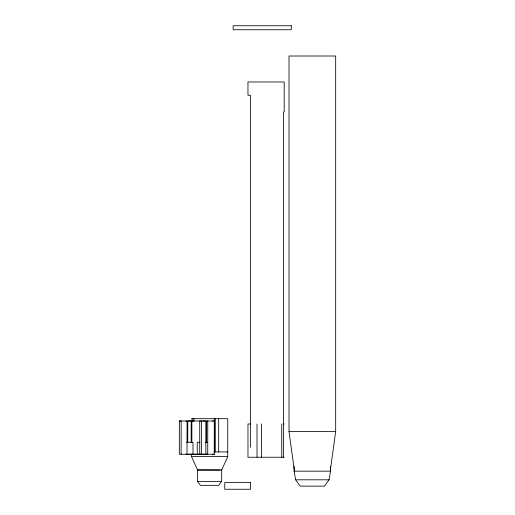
<?xml version="1.0" encoding="UTF-8"?>
<svg xmlns="http://www.w3.org/2000/svg" width="515" height="515" viewBox="0 0 515 515"><rect width="100%" height="100%" fill="white"/><g stroke="black" fill="none" stroke-linecap="round" stroke-linejoin="round"><path stroke-width="0.77" d="M179.362 420.987L179.323 454.236L187.009 454.236L187.048 421L179.362 420.987L181.171 420.987L181.132 454.236M187.763 442.359L187.775 420.987L205.846 420.987L205.865 454.236L187.763 454.236M191.155 442.282L191.168 421L187.775 420.987M191.529 418.682L227.733 418.682L227.733 456.593L221.701 470.002L221.656 481.409L218.714 485.355L200.477 485.355L197.535 481.409L197.541 469.95L220.066 470.053M206.612 442.282L206.65 421L214.349 421.006L214.298 454.256L212.489 454.256M257.03 457.243L257.017 423.98M200.625 454.256L207.738 454.236L207.777 421L206.65 421M294.11 466.242L294.11 471.167L295.649 479.806L300.187 486.121L324.495 486.121L329.034 479.806L330.572 471.167L330.572 466.242M330.373 470.092L335.677 431.589L335.677 56.013L289.005 56.013L289.005 431.589L294.31 470.092M221.244 470.053L221.656 470.002L197.567 470.002L191.529 456.593L191.529 454.256M199.987 454.256L202.466 454.236M202.453 421L205.846 420.987M185.921 421L187.048 421M212.541 421.006L214.349 421.006M250.399 423.987L247.972 423.987L247.972 457.243L284.19 457.243M283.572 423.987L284.19 423.987M289.005 431.589L335.677 431.589M186.636 442.282L192.996 442.282L192.996 454.256L185.883 454.236M199.987 442.282L197.258 442.282L197.258 454.256L199.736 454.236L199.723 421L201.481 420.987L201.494 454.236M205.498 442.282L207.738 442.282M213.925 451.919L227.733 451.919M207.738 454.236L206.612 454.236L214.298 454.256M191.529 456.593L227.733 456.593M294.11 471.167L330.572 471.167M295.649 479.806L329.034 479.806M197.535 481.409L221.656 481.409M192.14 420.987L193.898 421M191.155 454.236L193.634 454.256M193.885 454.236L196.363 454.256M197.541 469.95L197.966 469.983M281.75 423.98L281.763 457.243M261.388 423.98L261.395 457.243M283.572 457.243L283.572 111.903L284.19 111.903L284.19 81.975L247.972 81.975L247.972 95.275L250.399 95.275L250.399 447.265M218.682 418.682L218.682 451.919M215.289 418.682L215.289 451.919M214.317 418.682L214.317 451.919M193.955 418.682L193.955 421.058M192.147 418.682L192.147 421.058M191.863 421L191.863 442.379M291.303 25.75L233.108 25.75L233.108 29.741L291.303 29.741L291.303 25.75M250.509 482.6L224.74 482.6L224.74 489.25L250.509 489.25L250.509 482.6"/></g></svg>
